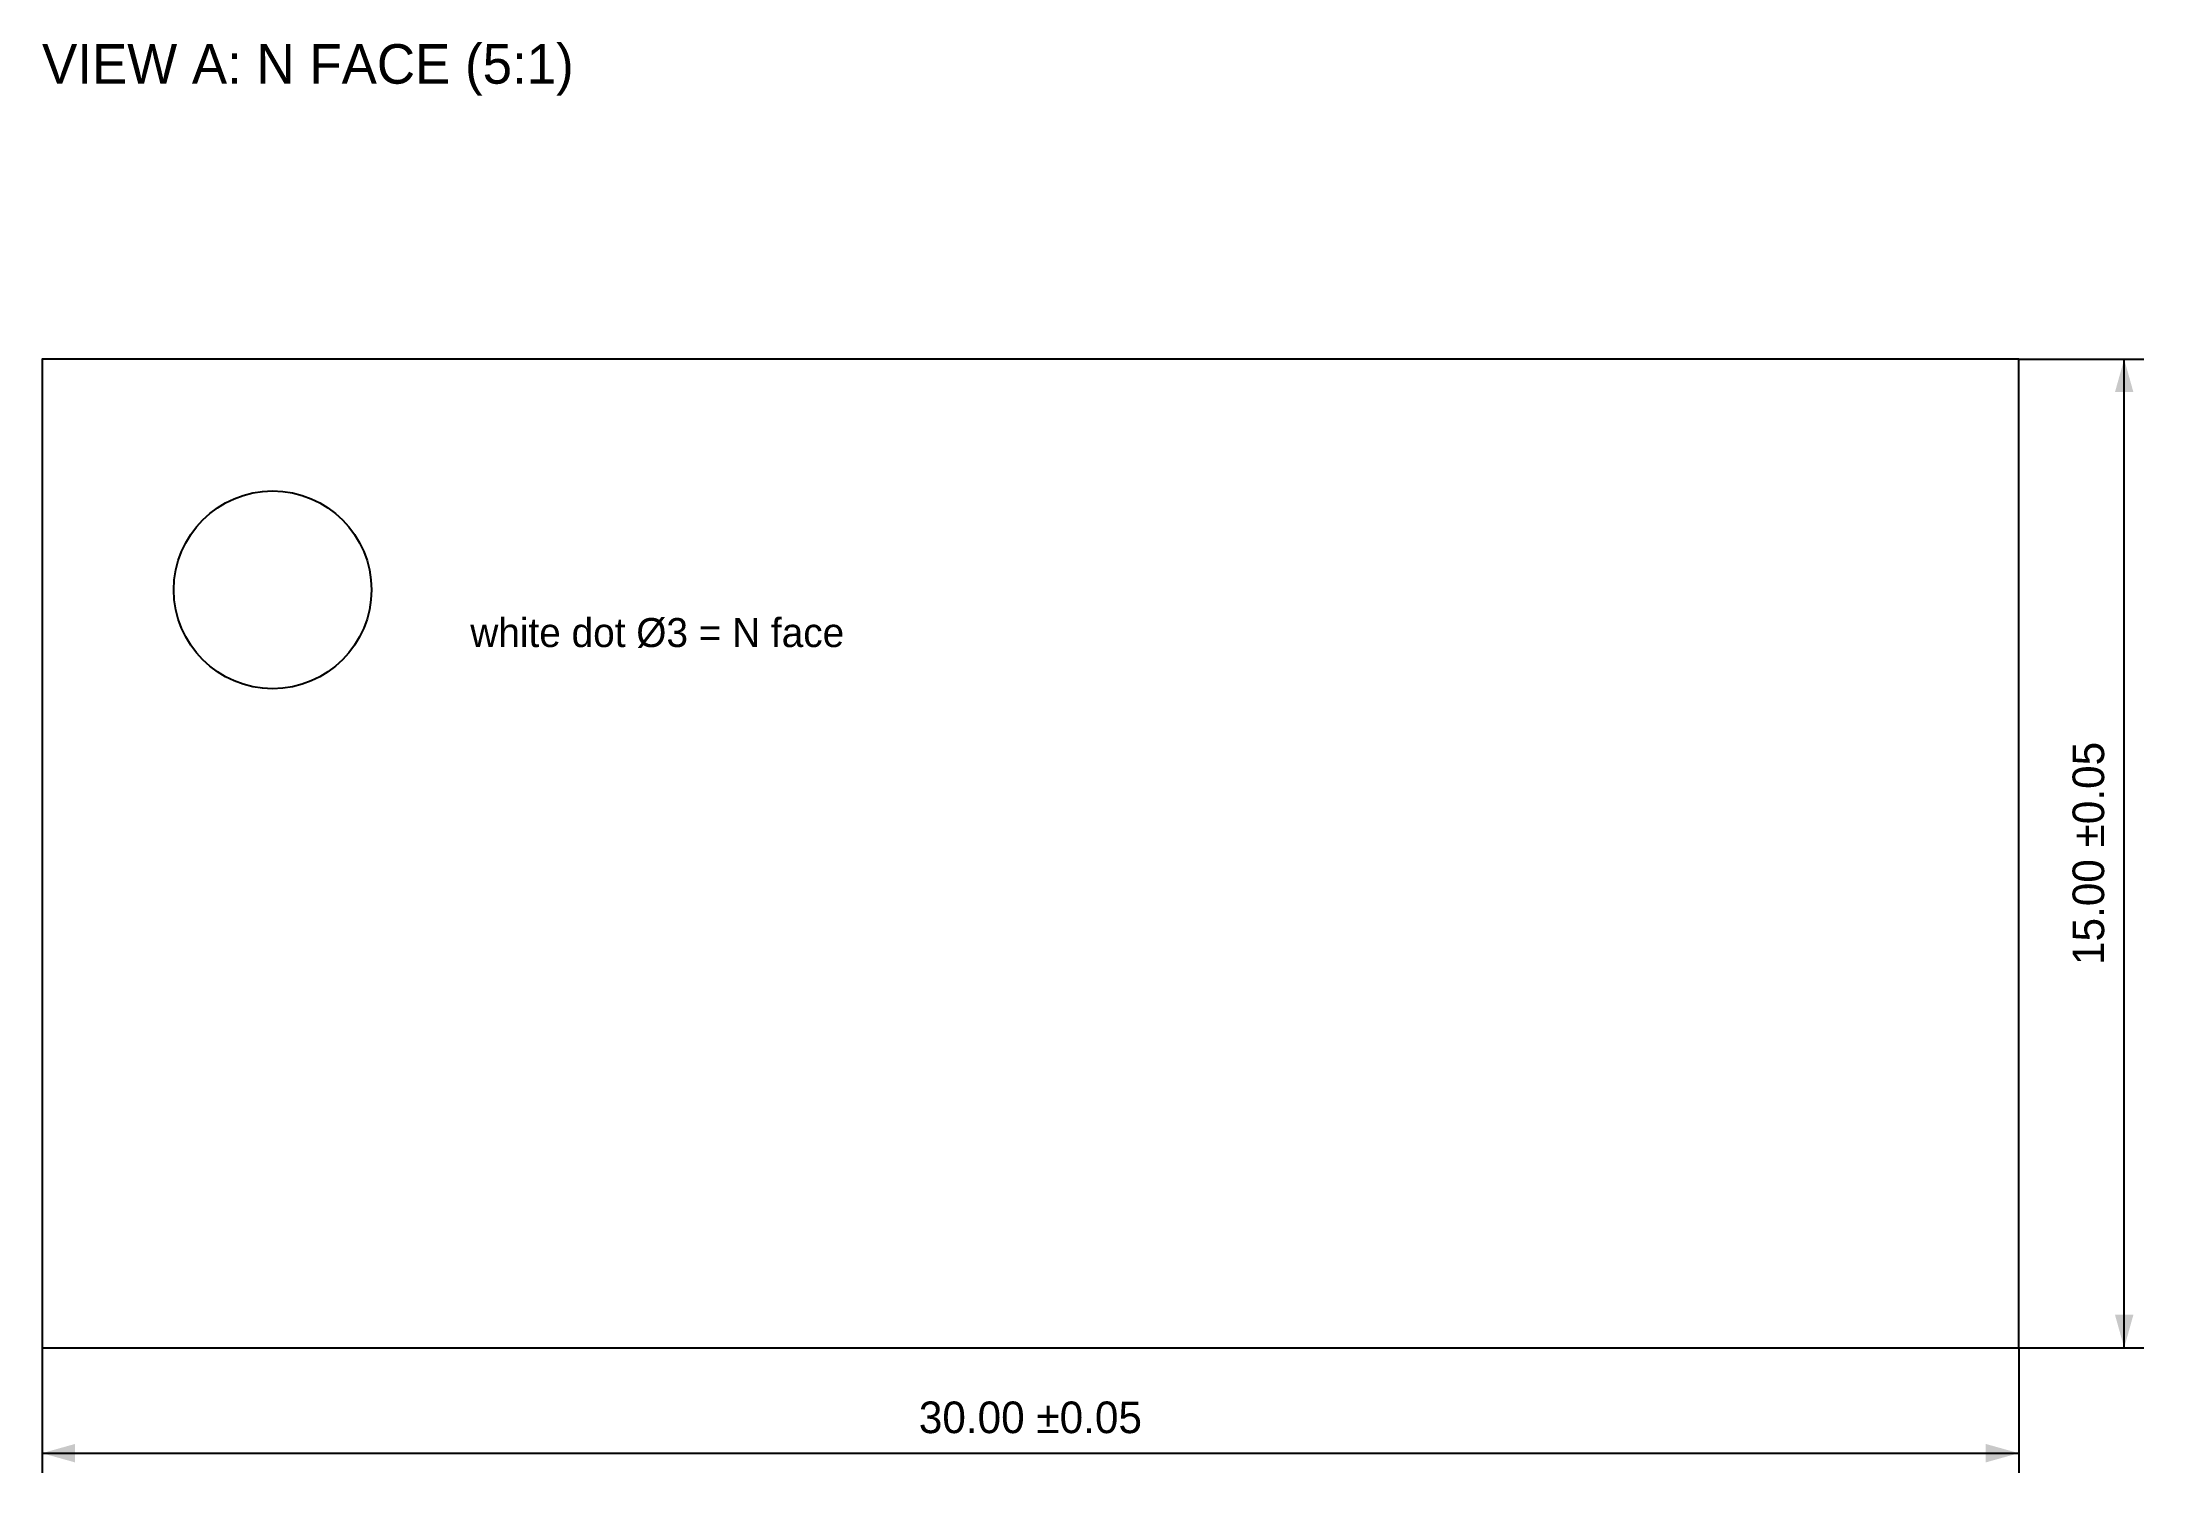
# Model space of a CAD drawing. Header units: millimetres. Extents: x 0 to 164, y -2 to 20.
# Drawn here: x 0 to 31.9, y -1.9 to 19.81 of the extents above.
import ezdxf
from ezdxf.enums import TextEntityAlignment as Align

# ---------------------------------------------------------------- set-up
doc = ezdxf.new("R2010")
doc.units = ezdxf.units.MM
for name, color, linetype in [('DIM', 3, 'Continuous'), ('OUTLINE', 7, 'Continuous'), ('TEXT', 3, 'Continuous')]:
    doc.layers.add(name, color=color, linetype=linetype)

msp = doc.modelspace()

# ---------------------------------------------------------------- hatches: boundary and pattern name
at = {"layer": 'DIM'}
for points in [[(31.6, 15), (31.46, 14.5), (31.74, 14.5)], [(31.6, 0), (31.74, 0.5), (31.46, 0.5)], [(0, -1.6), (0.5, -1.74), (0.5, -1.46)], [(30, -1.6), (29.5, -1.46), (29.5, -1.74)]]:
    msp.add_hatch(color=7, dxfattribs=at).paths.add_polyline_path(points)

# ---------------------------------------------------------------- linework, layer by layer
for p, q in [((30, 15), (31.9, 15)), ((31.6, 0), (31.6, 15)), ((0, 0), (0, -1.9)), ((30, 0), (30, -1.9)), ((30, 0), (31.9, 0)), ((0, -1.6), (30, -1.6))]:
    msp.add_line(p, q, dxfattribs=at)
at = {"layer": 'OUTLINE'}
msp.add_lwpolyline([(0, 0), (30, 0), (30, 15), (0, 15)], close=True, dxfattribs=at)
msp.add_circle((3.5, 11.5), 1.5, dxfattribs=at)

# ---------------------------------------------------------------- texts
at = {"layer": 'DIM'}
msp.add_text('15.00 ±0.05', height=0.48, rotation=90, dxfattribs=at).set_placement((31.44, 7.5), align=Align.BOTTOM_CENTER)
msp.add_text('30.00 ±0.05', height=0.48, dxfattribs=at).set_placement((15, -1.44), align=Align.BOTTOM_CENTER)
at = {"layer": 'TEXT'}
for s, height, p in [('VIEW A: N FACE (5:1)', 0.6, (0, 19)), ('white dot Ø3 = N face', 0.44, (6.5, 10.5))]:
    msp.add_text(s, height=height, dxfattribs=at).set_placement(p, align=Align.BOTTOM_LEFT)

doc.saveas('drawing.dxf')
